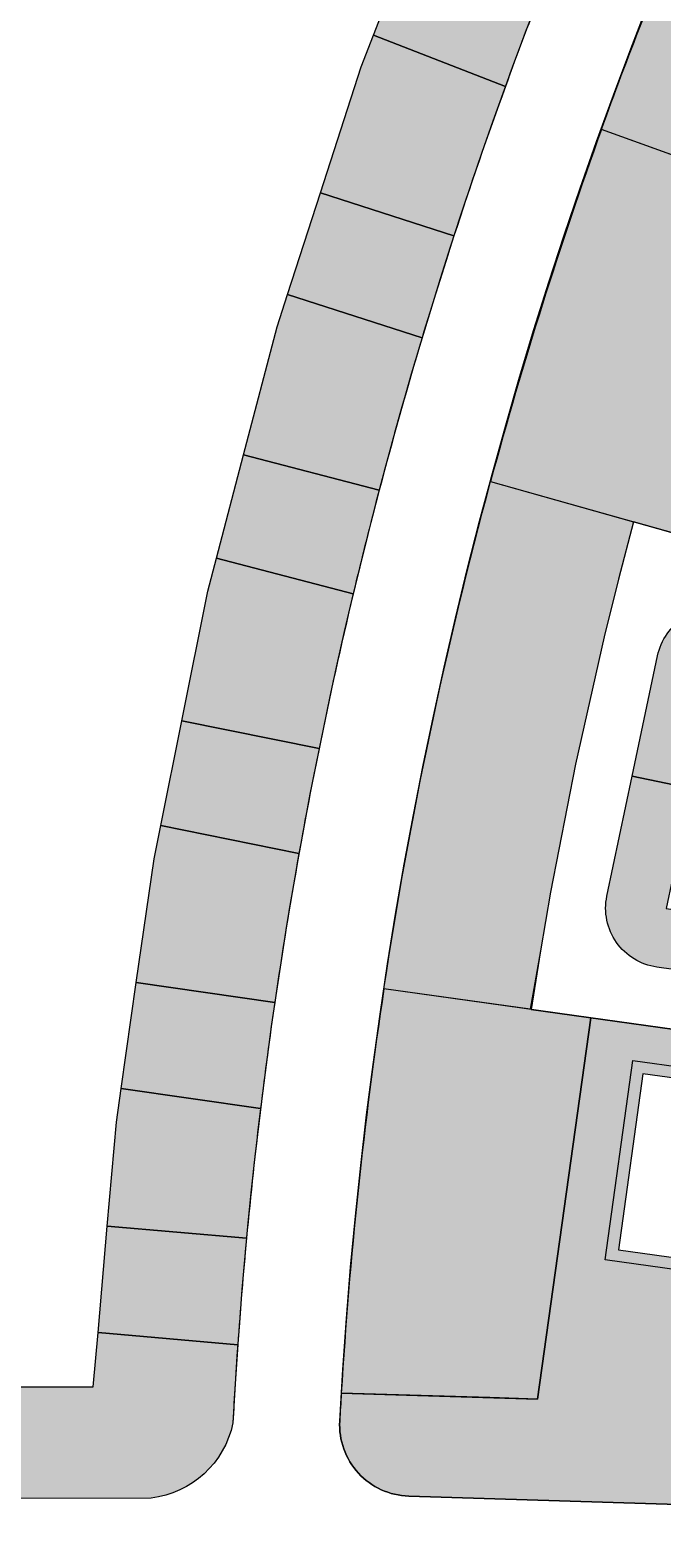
# Model space of a CAD drawing. Header units: millimetres. Extents: x 2240546 to 2245671, y 376439 to 383894.
# Drawn here: x 2243303.8 to 2243357, y 378280 to 378406.1 of the extents above; entities that cross this region are included whole.
import ezdxf

# ---------------------------------------------------------------- set-up
doc = ezdxf.new("R2010")
doc.units = ezdxf.units.MM
for name, color, linetype, true_color in [('благоустройство_внутридворовые_дороги', 7, 'Continuous', 0x000000), ('благоустройство_внутридворовые_площадки', 7, 'Continuous', 0x000000), ('благоустройство_озеленение', 7, 'Continuous', 0x000000), ('благоустройство_отмостка', 7, 'Continuous', 0x000000), ('благоустройство_парковка', 7, 'Continuous', 0x000000)]:
    doc.layers.add(name, color=color, linetype=linetype, true_color=true_color)
for name, color, linetype, transparency in [('благоустройство_штриховка_внутридомовые_площадки', 221, 'Continuous', 0.5), ('благоустройство_штриховка_озеленение', 105, 'Continuous', 0.5), ('благоустройство_штриховка_отмостка', 160, 'Continuous', 0.5), ('благоустройство_штриховка_парковка', 252, 'Continuous', 0.5)]:
    doc.layers.add(name, color=color, linetype=linetype, transparency=transparency)

msp = doc.modelspace()

# ---------------------------------------------------------------- hatches: boundary and pattern name
at = {"layer": 'благоустройство_штриховка_внутридомовые_площадки'}
h = msp.add_hatch(color=256, dxfattribs=at)
h.dxf.hatch_style = 1
edge = h.paths.add_edge_path()
edge.add_line((2243359.514565975, 378363.2725466654), (2243367.627652666, 378392.0142714994))
edge.add_line((2243367.627652666, 378392.0142714994), (2243351.908108819, 378397.676479508))
edge.add_arc((2243710.997436381, 378268.3318569417), 381.674175909042, 160.1908885080339, 164.855279792207)
edge.add_line((2243342.579182775, 378368.0472868674), (2243359.514565975, 378363.2725466654))
h = msp.add_hatch(color=256, dxfattribs=at)
h.dxf.hatch_style = 1
edge = h.paths.add_edge_path()
edge.add_line((2243330.014745083, 378291.2962965309), (2243346.524848224, 378290.783232037))
edge.add_line((2243346.524848224, 378290.783232037), (2243351.019568805, 378322.8860822463))
edge.add_line((2243351.019568805, 378322.8860822463), (2243333.603240986, 378325.3300835572))
edge.add_arc((2243710.997436141, 378268.3318569773), 381.6741756657559, 171.4114704915765, 176.5505640082108)
at = {"layer": 'благоустройство_штриховка_озеленение'}
h = msp.add_hatch(color=256, dxfattribs=at)
h.dxf.hatch_style = 1
edge = h.paths.add_edge_path()
edge.add_arc((2243710.997436663, 378268.3318567412), 481.9365562651224, 150.9474664108579, 152.6949058646385, ccw=False)
edge.add_line((2243289.700631768, 378502.3657142273), (2243298.145647137, 378497.600273664))
edge.add_line((2243298.145647137, 378497.600273664), (2243292.847644017, 378488.2114842783))
edge.add_line((2243292.847644017, 378488.2114842783), (2243291.345694774, 378485.17004277))
edge.add_line((2243291.345694774, 378485.17004277), (2243282.759961952, 378489.4099187874))
edge = h.paths.add_edge_path()
edge.add_line((2243302.568654282, 378505.4384499699), (2243294.144421307, 378510.1921632282))
edge.add_arc((2243710.997436241, 378268.3318569661), 481.9365557878236, 148.3637711924596, 149.877468055492, ccw=False)
edge.add_arc((2243305.78722228, 378517.9721734938), 6.000000000419821, 48.82154557318779, 148.363771190407, ccw=False)
edge.add_line((2243309.737661127, 378522.4881487946), (2243370.183087348, 378469.6123148893))
edge.add_arc((2243362.624791256, 378464.2893310316), 9.244565807883166, -30.2328629305988, 35.15539445465589, ccw=False)
edge.add_arc((2243711.505057013, 378267.7610851133), 391.1822131878991, 150.6267870004769, 152.1709802415399)
edge.add_line((2243365.565162954, 378450.3784819111), (2243355.039723472, 378455.8609547355))
edge.add_line((2243355.039723472, 378455.8609547355), (2243360.184086961, 378465.7372803128))
edge.add_line((2243360.184086961, 378465.7372803128), (2243333.397659555, 378489.1692382812))
edge.add_line((2243333.397659555, 378489.1692382812), (2243306.610757224, 378512.6016117))
edge.add_line((2243306.610757224, 378512.6016117), (2243302.568654282, 378505.4384499699))
edge = h.paths.add_edge_path()
edge.add_line((2243344.931478119, 378435.1831253418), (2243349.553105106, 378445.3275565005))
edge.add_line((2243349.553105106, 378445.3275565005), (2243350.882031486, 378447.8788749721))
edge.add_line((2243350.882031486, 378447.8788749721), (2243361.455415229, 378442.3714290237))
edge.add_arc((2243711.505056829, 378267.7610853072), 391.182212935357, 153.4892474832887, 155.4511687822055)
edge.add_line((2243355.682777505, 378430.2850197101), (2243344.931478119, 378435.1831253418))
edge = h.paths.add_edge_path()
edge.add_line((2243335.981706442, 378414.0004577989), (2243340.01528863, 378424.3921320478))
edge.add_line((2243340.01528863, 378424.3921320478), (2243341.024840714, 378426.9930301866))
edge.add_line((2243341.024840714, 378426.9930301866), (2243352.037784156, 378422.055620512))
edge.add_arc((2243711.505054156, 378267.7610864684), 391.182210020998, 156.769485369425, 158.7207466740798)
edge.add_line((2243346.992591428, 378409.726525757), (2243335.981706442, 378414.0004577989))
edge = h.paths.add_edge_path()
edge.add_line((2243328.260218702, 378392.3461532315), (2243331.69189532, 378402.9486637103))
edge.add_line((2243331.69189532, 378402.9486637103), (2243332.725037977, 378405.6103379843))
edge.add_line((2243332.725037977, 378405.6103379843), (2243343.822891653, 378401.3026485943))
edge.add_arc((2243711.505056136, 378267.7610856915), 391.182212148327, 160.0390609457168, 161.9895042756002)
edge.add_line((2243339.490814209, 378388.7111865811), (2243328.260218702, 378392.3461532315))
edge = h.paths.add_edge_path()
edge.add_line((2243321.788927455, 378370.2825584972), (2243324.608650121, 378381.0642643885))
edge.add_line((2243324.608650121, 378381.0642643885), (2243325.488774154, 378383.7834962187))
edge.add_line((2243325.488774154, 378383.7834962187), (2243336.806602528, 378380.1202952186))
edge.add_arc((2243711.505055444, 378267.7610859022), 391.1822114251787, 163.3078161369351, 165.2588184617119)
edge.add_line((2243333.198562089, 378367.2986146103), (2243321.788927455, 378370.2825584972))
edge = h.paths.add_edge_path()
edge.add_line((2243316.5905296, 378347.8862236674), (2243318.789169926, 378358.8124576195))
edge.add_line((2243318.789169926, 378358.8124576195), (2243319.511759471, 378361.5754059217))
edge.add_line((2243319.511759471, 378361.5754059217), (2243331.008655305, 378358.5686407497))
edge.add_arc((2243711.505056039, 378267.7610857646), 391.1822120361619, 166.5771281170291, 168.5280483224461)
edge.add_line((2243328.137809907, 378345.562612783), (2243316.5905296, 378347.8862236674))
edge = h.paths.add_edge_path()
edge.add_line((2243312.762002748, 378325.8524613967), (2243314.251632614, 378336.2629784493))
edge.add_line((2243314.251632614, 378336.2629784493), (2243314.815086058, 378339.0630836236))
edge.add_line((2243314.815086058, 378339.0630836236), (2243326.449321435, 378336.7219751345))
edge.add_arc((2243711.505055977, 378267.7610857827), 391.1822119724551, 169.8463557954817, 171.7067214047936)
edge.add_line((2243324.413547186, 378324.1852542363), (2243312.762002748, 378325.8524613967))
edge = h.paths.add_edge_path()
edge.add_line((2243310.319985998, 378305.3522335545), (2243311.08201931, 378314.1116278964))
edge.add_line((2243311.08201931, 378314.1116278964), (2243311.487186725, 378316.9432053051))
edge.add_line((2243311.487186725, 378316.9432053051), (2243323.21787854, 378315.2646730302))
edge.add_arc((2243711.505055882, 378267.7610858034), 391.1822118748012, 173.0250168775756, 174.6355452304468)
edge.add_line((2243322.036161049, 378304.3329717953), (2243310.319985998, 378305.3522335545))
edge = h.paths.add_edge_path()
edge.add_line((2243309.539967081, 378296.3860989085), (2243321.2978727, 378295.3632067518))
edge.add_arc((2243711.505060086, 378267.7610855574), 391.1822160864466, 175.9538029686597, 176.9202822184)
edge.add_arc((2243313.069201887, 378290.3820904992), 7.981564899044283, 276.70586565493113, 348.4022539867852, ccw=False)
edge.add_line((2243314.001228474, 378282.4551298784), (2243235.487159924, 378282.4264956972))
edge.add_arc((2243235.485280091, 378288.4264954026), 5.999999999891807, 177.5801810032232, 270.0179510759009, ccw=False)
edge.add_arc((2243710.997435187, 378268.3318570073), 481.9365547370734, 175.198228817211, 177.5801810068181, ccw=False)
edge.add_line((2243230.752346649, 378308.6741143527), (2243240.434035098, 378307.8979788363))
edge.add_line((2243240.434035098, 378307.8979788363), (2243239.145094334, 378291.8194427507))
edge.add_line((2243239.145094334, 378291.8194427507), (2243274.191903243, 378291.8194427509))
edge.add_line((2243274.191903243, 378291.8194427509), (2243309.142685718, 378291.8194427509))
edge.add_line((2243309.142685718, 378291.8194427509), (2243309.539967081, 378296.3860989085))
edge = h.paths.add_edge_path()
edge.add_arc((2243710.997438238, 378268.3318566979), 481.9365578056388, 171.7309307881038, 174.1281416892052, ccw=False)
edge.add_line((2243234.071297847, 378337.6449316592), (2243243.688323995, 378336.2846796141))
edge.add_line((2243243.688323995, 378336.2846796141), (2243241.429331496, 378320.3135292531))
edge.add_line((2243241.429331496, 378320.3135292531), (2243241.153215654, 378316.869198337))
edge.add_line((2243241.153215654, 378316.869198337), (2243231.589512276, 378317.6358755438))
edge = h.paths.add_edge_path()
edge.add_arc((2243710.997436516, 378268.3318569036), 481.9365560707068, 168.332603077553, 170.660843657265, ccw=False)
edge.add_line((2243239.018632193, 378365.7939128416), (2243248.529393263, 378363.8619460597))
edge.add_line((2243248.529393263, 378363.8619460597), (2243245.432676536, 378348.6173087448))
edge.add_line((2243245.432676536, 378348.6173087448), (2243244.948757001, 378345.1959819117))
edge.add_line((2243244.948757001, 378345.1959819117), (2243235.448927923, 378346.5396573609))
edge = h.paths.add_edge_path()
edge.add_arc((2243710.997435043, 378268.3318572489), 481.9365545576139, 165.4086789871331, 167.2625240174123, ccw=False)
edge.add_line((2243244.604615326, 378389.7426489242), (2243253.943708847, 378387.3036407704))
edge.add_line((2243253.943708847, 378387.3036407704), (2243251.007018125, 378376.0588939046))
edge.add_line((2243251.007018125, 378376.0588939046), (2243250.3210158, 378372.6818150318))
edge.add_line((2243250.3210158, 378372.6818150318), (2243240.921079603, 378374.5912694225))
edge = h.paths.add_edge_path()
edge.add_arc((2243710.997434405, 378268.3318575), 481.9365538764513, 162.4974504005771, 164.3386452962154, ccw=False)
edge.add_line((2243251.372823074, 378413.273427179), (2243260.575959944, 378410.3632363987))
edge.add_line((2243260.575959944, 378410.3632363987), (2243257.07250733, 378399.2839785935))
edge.add_line((2243257.07250733, 378399.2839785935), (2243256.217882937, 378396.0115757845))
edge.add_line((2243256.217882937, 378396.0115757845), (2243246.953235778, 378398.4311414427))
edge = h.paths.add_edge_path()
edge.add_arc((2243710.997434069, 378268.331857731), 481.9365534854969, 159.5863508565533, 161.4274167309863, ccw=False)
edge.add_line((2243259.327014131, 378436.429071681), (2243268.370460255, 378433.0552373778))
edge.add_line((2243268.370460255, 378433.0552373778), (2243264.309199477, 378422.1691683744))
edge.add_line((2243264.309199477, 378422.1691683744), (2243263.289480134, 378418.9444256041))
edge.add_line((2243263.289480134, 378418.9444256041), (2243254.159689329, 378421.8314230922))
edge = h.paths.add_edge_path()
edge.add_arc((2243710.997436641, 378268.3318568018), 481.9365562199543, 156.6889472887156, 158.5163171915241, ccw=False)
edge.add_line((2243268.401332072, 378459.0450772173), (2243277.280004028, 378455.2587674743))
edge.add_line((2243277.280004028, 378455.2587674743), (2243272.698469455, 378444.6563162981))
edge.add_line((2243272.698469455, 378444.6563162981), (2243271.516295394, 378441.48753963))
edge.add_line((2243271.516295394, 378441.48753963), (2243262.544913938, 378444.8344888005))
edge = h.paths.add_edge_path()
edge.add_arc((2243710.997437451, 378268.3318563897), 481.9365571275658, 153.7649393725472, 155.6188609456255, ccw=False)
edge.add_line((2243278.706112587, 378481.3742360778), (2243287.360665949, 378477.1003745447))
edge.add_line((2243287.360665949, 378477.1003745447), (2243282.219260537, 378466.6890481247))
edge.add_line((2243282.219260537, 378466.6890481247), (2243280.850072826, 378463.5205146071))
edge.add_line((2243280.850072826, 378463.5205146071), (2243272.040175508, 378467.2774954051))
h = msp.add_hatch(color=256, dxfattribs=at)
h.dxf.hatch_style = 1
edge = h.paths.add_edge_path()
edge.add_line((2243358.912730972, 378415.6802087236), (2243370.443662517, 378410.8544843113))
edge.add_line((2243370.443662517, 378410.8544843113), (2243374.361358507, 378409.2149184963))
edge.add_line((2243374.361358507, 378409.2149184963), (2243367.627652666, 378392.0142714994))
edge.add_line((2243367.627652666, 378392.0142714994), (2243363.668444871, 378393.4403852789))
edge.add_line((2243363.668444871, 378393.4403852789), (2243351.908108819, 378397.6764795079))
edge.add_arc((2243710.997436083, 378268.3318570595), 381.6741755882708, 157.2905648892627, 160.1908885094963, ccw=False)
h = msp.add_hatch(color=256, dxfattribs=at)
h.dxf.hatch_style = 1
edge = h.paths.add_edge_path()
edge.add_line((2243342.579182775, 378368.0472868673), (2243354.610840553, 378364.655096724))
edge.add_line((2243354.610840553, 378364.655096724), (2243353.338787723, 378359.8188136528))
edge.add_line((2243353.338787723, 378359.8188136528), (2243352.131973783, 378354.9641370822))
edge.add_line((2243352.131973783, 378354.9641370822), (2243349.712896934, 378344.246636565))
edge.add_line((2243349.712896934, 378344.246636565), (2243347.613838777, 378333.4619820887))
edge.add_line((2243347.613838777, 378333.4619820887), (2243346.764685711, 378328.5321521974))
edge.add_line((2243346.764685711, 378328.5321521974), (2243345.915532639, 378323.6023222717))
edge.add_line((2243345.915532639, 378323.6023222717), (2243333.603240986, 378325.3300835573))
edge.add_arc((2243710.997436536, 378268.3318569123), 381.6741760659268, 164.8552797940278, 171.4114704907695, ccw=False)
h = msp.add_hatch(color=256, dxfattribs=at)
h.dxf.hatch_style = 1
edge = h.paths.add_edge_path()
edge.add_line((2243363.47854731, 378318.0521819886), (2243363.90018922, 378321.0785684357))
edge.add_line((2243363.90018922, 378321.0785684357), (2243351.019568805, 378322.8860822463))
edge.add_line((2243351.019568805, 378322.8860822463), (2243346.524848224, 378290.783232037))
edge.add_line((2243346.524848224, 378290.783232037), (2243342.514199286, 378290.9078661202))
edge.add_line((2243342.514199286, 378290.9078661202), (2243330.014745083, 378291.2962965309))
edge.add_arc((2243710.997388349, 378268.3318596647), 381.6741277988918, 176.5505639792475, 176.9053110218881)
edge.add_arc((2243335.871114073, 378288.6130983895), 6.000000000875896, 176.9053110140623, 268.2200611923136)
edge.add_line((2243335.684749296, 378282.6159934064), (2243418.964005066, 378280.0280247377))
edge.add_arc((2243419.445620039, 378288.9079238918), 8.892950127466227, 266.8955170406419, 355.7028496108933)
edge.add_line((2243428.313570851, 378288.2415828611), (2243421.311685914, 378288.4591719934))
edge.add_line((2243421.311685914, 378288.4591719934), (2243421.734197382, 378293.8214901061))
edge.add_line((2243421.734197382, 378293.8214901061), (2243423.430882644, 378308.6855433422))
edge.add_line((2243423.430882644, 378308.6855433422), (2243424.014032646, 378312.642903134))
edge.add_line((2243424.014032646, 378312.642903134), (2243415.332657815, 378313.861144554))
edge.add_line((2243415.332657815, 378313.861144554), (2243414.918087913, 378310.885518297))
edge.add_line((2243414.918087913, 378310.885518297), (2243420.279368961, 378310.1385734802))
edge.add_line((2243420.279368961, 378310.1385734802), (2243417.939668598, 378293.345168333))
edge.add_line((2243417.939668598, 378293.345168333), (2243352.205495066, 378302.5033899883))
edge.add_line((2243352.205495066, 378302.5033899883), (2243354.545184389, 378319.296796675))
edge.add_line((2243354.545184389, 378319.296796675), (2243363.47854731, 378318.0521819886))
h.paths.add_polyline_path([(2243371.827885607, 378319.9660893579), (2243387.29171007, 378317.7960792644), (2243386.873284515, 378314.7927785855), (2243371.402009951, 378316.948268708)], flags=17)
h.paths.add_polyline_path([(2243395.214083379, 378316.6843471645), (2243407.410277509, 378314.9728776359), (2243406.994618272, 378311.9894325528), (2243394.796747155, 378313.6888653048)], flags=17)
at = {"layer": 'благоустройство_штриховка_отмостка'}
h = msp.add_hatch(color=256, dxfattribs=at)
h.dxf.hatch_style = 1
h.paths.add_polyline_path([(2243414.780098801, 378309.895084551), (2243414.918087913, 378310.885518297), (2243420.279368961, 378310.1385734802), (2243417.939668598, 378293.345168333), (2243352.205495066, 378302.5033899883), (2243354.545184389, 378319.296796675), (2243363.47854731, 378318.0521819886), (2243363.340558393, 378317.0617496327), (2243355.397629, 378318.1683736446), (2243353.3339179, 378303.35583445), (2243417.087224638, 378294.4735912726), (2243419.150945477, 378309.2861291093)])
h.paths.add_polyline_path([(2243371.402009951, 378316.948268708), (2243386.873284515, 378314.7927785855), (2243386.735295403, 378313.8023448394), (2243371.26402122, 378315.9578376909)], flags=17)
h.paths.add_polyline_path([(2243394.796747155, 378313.6888653048), (2243406.994618272, 378311.9894325528), (2243406.85662925, 378310.9989994423), (2243394.658758045, 378312.6984315594)], flags=17)
at = {"layer": 'благоустройство_штриховка_парковка'}
h = msp.add_hatch(color=256, dxfattribs=at)
h.dxf.hatch_style = 1
edge = h.paths.add_edge_path()
edge.add_line((2243350.882031486, 378447.8788749721), (2243355.039723472, 378455.8609547355))
edge.add_line((2243355.039723472, 378455.8609547355), (2243365.565162954, 378450.3784819111))
edge.add_arc((2243711.505061325, 378267.7610829496), 391.1822180108891, 152.1709802560889, 153.489247468233)
edge.add_line((2243361.455415229, 378442.3714290236), (2243350.882031486, 378447.8788749721))
edge = h.paths.add_edge_path()
edge.add_line((2243341.200212737, 378426.9930301866), (2243344.931478119, 378435.1831253418))
edge.add_line((2243344.931478119, 378435.1831253418), (2243355.682777505, 378430.2850197101))
edge.add_arc((2243711.505054682, 378267.761086285), 391.1822105760222, 155.4511687818192, 156.7694853750844)
edge.add_line((2243352.037784156, 378422.055620512), (2243341.200212737, 378426.9930301866))
edge = h.paths.add_edge_path()
edge.add_line((2243332.725037977, 378405.6103379843), (2243335.981706442, 378414.0004577989))
edge.add_line((2243335.981706442, 378414.0004577989), (2243346.992591428, 378409.7265257569))
edge.add_arc((2243711.505057541, 378267.7610851239), 391.182213662613, 158.7207466704822, 160.0390609378169)
edge.add_line((2243343.822891653, 378401.3026485943), (2243332.725037977, 378405.6103379843))
edge = h.paths.add_edge_path()
edge.add_line((2243325.488774154, 378383.7834962187), (2243328.260218702, 378392.3461532315))
edge.add_line((2243328.260218702, 378392.3461532315), (2243339.490814209, 378388.7111865811))
edge.add_arc((2243711.505053509, 378267.7610865026), 391.1822093998954, 161.9895042696449, 163.307816139784)
edge.add_line((2243336.806602528, 378380.1202952186), (2243325.488774154, 378383.7834962187))
edge = h.paths.add_edge_path()
edge.add_line((2243319.511759471, 378361.5754059217), (2243321.788927455, 378370.2825584972))
edge.add_line((2243321.788927455, 378370.2825584972), (2243333.198562089, 378367.2986146103))
edge.add_arc((2243711.50505435, 378267.7610861693), 391.1822102989401, 165.2588184587558, 166.5771281172469)
edge.add_line((2243331.008655305, 378358.5686407497), (2243319.511759471, 378361.5754059217))
edge = h.paths.add_edge_path()
edge.add_line((2243314.815086058, 378339.0630836236), (2243316.5905296, 378347.8862236674))
edge.add_line((2243316.5905296, 378347.8862236674), (2243328.137809907, 378345.5626127831))
edge.add_arc((2243711.505056751, 378267.7610856087), 391.1822127653935, 168.5280483208254, 169.8463557903932)
edge.add_line((2243326.449321435, 378336.7219751345), (2243314.815086058, 378339.0630836236))
edge = h.paths.add_edge_path()
edge.add_line((2243311.487186725, 378316.9432053051), (2243312.762002748, 378325.8524613967))
edge.add_line((2243312.762002748, 378325.8524613967), (2243324.413547186, 378324.1852542364))
edge.add_arc((2243711.505058138, 378267.7610855094), 391.1822141504196, 171.7067214108336, 173.0250168749432)
edge.add_line((2243323.21787854, 378315.2646730304), (2243311.487186725, 378316.9432053051))
edge = h.paths.add_edge_path()
edge.add_line((2243309.539967081, 378296.3860989085), (2243310.319985998, 378305.3522335545))
edge.add_line((2243310.319985998, 378305.3522335545), (2243322.036161049, 378304.3329717953))
edge.add_arc((2243711.505060441, 378267.7610854346), 391.1822164490653, 174.6355452391039, 175.9538029543743)
edge.add_line((2243321.2978727, 378295.3632067519), (2243309.539967081, 378296.3860989085))
h = msp.add_hatch(color=256, dxfattribs=at)
h.dxf.hatch_style = 1
edge = h.paths.add_edge_path()
edge.add_line((2243354.493035783, 378343.2422116483), (2243356.621173708, 378353.3492246339))
edge.add_arc((2243361.513888892, 378352.3190119732), 4.999999999836374, 74.25480081083708, 168.1094653058329, ccw=False)
edge.add_line((2243362.870687916, 378357.1314018585), (2243383.358307176, 378351.3551488396))
edge.add_line((2243383.358307176, 378351.3551488396), (2243382.000006591, 378346.5431823026))
edge.add_line((2243382.000006591, 378346.5431823026), (2243361.610354924, 378352.2918145026))
edge.add_line((2243361.610354924, 378352.2918145026), (2243359.484043907, 378342.1934779215))
edge.add_line((2243359.484043907, 378342.1934779215), (2243354.493035783, 378343.2422116483))
h = msp.add_hatch(color=256, dxfattribs=at)
h.dxf.hatch_style = 1
edge = h.paths.add_edge_path()
edge.add_line((2243354.493035783, 378343.2422116484), (2243359.484043907, 378342.1934779215))
edge.add_line((2243359.484043907, 378342.1934779215), (2243357.357630211, 378332.094653689))
edge.add_line((2243357.357630211, 378332.094653689), (2243378.336616496, 378329.1507110555))
edge.add_line((2243378.336616496, 378329.1507110555), (2243377.643328595, 378324.1990088915))
edge.add_line((2243377.643328595, 378324.1990088915), (2243356.563537501, 378327.1570972788))
edge.add_arc((2243357.258370353, 378332.1085826428), 5.000000000227178, 168.1094653101958, 262.01194944638735, ccw=False)
edge.add_line((2243352.365655168, 378333.1387953033), (2243354.493035783, 378343.2422116484))

# ---------------------------------------------------------------- linework, layer by layer
at = {"layer": 'благоустройство_внутридворовые_дороги'}
for points in [[(2243418.964005043, 378280.0280247385), (2243335.684749296, 378282.6159934064, -0.4209505834746349), (2243329.879863999, 378288.9370159121, -0.3639796797019351), (2243665.121825823, 378647.2389760409, -0.04476364989043202)], [(2243235.487159924, 378282.4264956972, -0.4267309459604321), (2243229.49063038, 378288.6798229298, -0.1281757314330746), (2243300.678849631, 378521.1193196441, -0.463878176117081), (2243309.737661127, 378522.4881487946), (2243370.183087348, 378469.6123148894, -0.2933123464159157), (2243370.611968026, 378459.6345480911, 0.1152330368870374), (2243320.887808445, 378288.7774816006, -0.3234557115332311), (2243314.001228474, 378282.4551298784), (2243235.487159924, 378282.4264956972)]]:
    msp.add_lwpolyline(points, format="xyb", dxfattribs=at)
msp.add_lwpolyline([(2243372.035947914, 378359.7422843312), (2243354.610840553, 378364.655096724), (2243353.338787701, 378359.8188135644), (2243352.131973788, 378354.9641371048), (2243349.712896931, 378344.2466365484), (2243347.613838771, 378333.4619820547), (2243346.764685706, 378328.5321521632), (2243345.982657201, 378323.5929028051), (2243363.90018922, 378321.0785684357)], dxfattribs=at)
at = {"layer": 'благоустройство_внутридворовые_площадки'}
for points in [[(2243359.514565975, 378363.2725466654), (2243367.627652666, 378392.0142714994), (2243351.908108819, 378397.676479508, 0.02035505690453811), (2243342.579182775, 378368.0472868674)], [(2243330.014745083, 378291.2962965309), (2243346.524848224, 378290.783232037), (2243351.019568805, 378322.8860822463), (2243333.603240986, 378325.3300835572, 0.02242728465561179)]]:
    msp.add_lwpolyline(points, format="xyb", close=True, dxfattribs=at)
at = {"layer": 'благоустройство_озеленение'}
for points in [[(2243358.912730972, 378415.6802087236), (2243370.443662517, 378410.8544843113), (2243374.361358507, 378409.2149184963), (2243367.627652666, 378392.0142714994), (2243363.668444871, 378393.4403852789), (2243351.908108819, 378397.6764795079, -0.01265572474972948)], [(2243328.260218702, 378392.3461532315), (2243331.69189532, 378402.9486637103), (2243332.725037977, 378405.6103379843), (2243343.822891653, 378401.3026485943, 0.008510619962661194), (2243339.490814209, 378388.7111865811)], [(2243321.788927455, 378370.2825584972), (2243324.608650121, 378381.0642643885), (2243325.488774154, 378383.7834962187), (2243336.806602528, 378380.1202952186, 0.008513059214725126), (2243333.198562089, 378367.2986146103)], [(2243342.579182775, 378368.0472868673), (2243354.610840553, 378364.655096724), (2243353.338787723, 378359.8188136528), (2243352.131973783, 378354.9641370822), (2243349.712896934, 378344.246636565), (2243347.613838777, 378333.4619820887), (2243346.764685711, 378328.5321521974), (2243345.915532639, 378323.6023222717), (2243333.603240986, 378325.3300835573, -0.02861458449813876)], [(2243316.5905296, 378347.8862236674), (2243318.789169926, 378358.8124576195), (2243319.511759471, 378361.5754059217), (2243331.008655305, 378358.5686407497, 0.008512700875456289), (2243328.137809907, 378345.562612783)], [(2243312.762002748, 378325.8524613967), (2243314.251632614, 378336.2629784493), (2243314.815086058, 378339.0630836236), (2243326.449321435, 378336.7219751345, 0.008117554587555424), (2243324.413547186, 378324.1852542363)], [(2243363.47854731, 378318.0521819886), (2243363.90018922, 378321.0785684357), (2243351.019568805, 378322.8860822463), (2243346.524848224, 378290.783232037), (2243342.514199286, 378290.9078661202), (2243330.014745083, 378291.2962965309, 0.0015478772126449), (2243329.879863999, 378288.9370159119, 0.4209505833821579), (2243335.684749296, 378282.6159934064), (2243418.964005066, 378280.0280247377, 0.4081297639789682), (2243428.313570851, 378288.2415828611, -0.00204227260810886), (2243428.313570851, 378288.2415828611), (2243421.311685914, 378288.4591719934), (2243421.734197382, 378293.8214901061), (2243423.430882644, 378308.6855433422), (2243424.014032646, 378312.642903134), (2243415.332657815, 378313.861144554), (2243414.918087913, 378310.885518297), (2243420.279368961, 378310.1385734802), (2243417.939668598, 378293.345168333), (2243352.205495066, 378302.5033899883), (2243354.545184389, 378319.296796675)], [(2243310.319985998, 378305.3522335545), (2243311.08201931, 378314.1116278964), (2243311.487186725, 378316.9432053051), (2243323.21787854, 378315.2646730302, 0.007027371289930833), (2243322.036161049, 378304.3329717953)], [(2243309.539967081, 378296.3860989085), (2243321.2978727, 378295.3632067518, 0.004217086263405654), (2243320.887808445, 378288.7774816006, -0.3234557115135183), (2243314.001228474, 378282.4551298784), (2243235.487159924, 378282.4264956972, -0.4267309459716397), (2243229.49063038, 378288.6798229298, -0.01039360132218804), (2243230.752346649, 378308.6741143527), (2243240.434035098, 378307.8979788363), (2243239.145094334, 378291.8194427507), (2243274.191903243, 378291.8194427509), (2243309.142685718, 378291.8194427509)]]:
    msp.add_lwpolyline(points, format="xyb", close=True, dxfattribs=at)
at = {"layer": 'благоустройство_отмостка'}
msp.add_lwpolyline([(2243414.780098801, 378309.895084551), (2243414.918087913, 378310.885518297), (2243420.279368961, 378310.1385734802), (2243417.939668598, 378293.345168333), (2243352.205495066, 378302.5033899883), (2243354.545184389, 378319.296796675), (2243363.47854731, 378318.0521819886), (2243363.340558393, 378317.0617496327), (2243355.397629, 378318.1683736446), (2243353.3339179, 378303.35583445), (2243417.087224638, 378294.4735912726), (2243419.150945477, 378309.2861291093)], close=True, dxfattribs=at)
at = {"layer": 'благоустройство_парковка'}
for points in [[(2243332.725037977, 378405.6103379843), (2243335.981706442, 378414.0004577989), (2243346.992591428, 378409.7265257569, 0.00575229457967211), (2243343.822891653, 378401.3026485943)], [(2243325.488774154, 378383.7834962187), (2243328.260218702, 378392.3461532315), (2243339.490814209, 378388.7111865811, 0.005752284119587431), (2243336.806602528, 378380.1202952186)], [(2243319.511759471, 378361.5754059217), (2243321.788927455, 378370.2825584972), (2243333.198562089, 378367.2986146103, 0.005752274469145963), (2243331.008655305, 378358.5686407497)], [(2243354.493035783, 378343.2422116483), (2243356.621173708, 378353.3492246339, -0.4340585441959877), (2243362.870687916, 378357.1314018585), (2243383.358307176, 378351.3551488396), (2243382.000006591, 378346.5431823026), (2243361.610354924, 378352.2918145026), (2243359.484043907, 378342.1934779215)], [(2243314.815086058, 378339.0630836236), (2243316.5905296, 378347.8862236674), (2243328.137809907, 378345.5626127831, 0.005752264917843915), (2243326.449321435, 378336.7219751345)], [(2243354.493035783, 378343.2422116484), (2243359.484043907, 378342.1934779215), (2243357.357630211, 378332.094653689), (2243378.336616496, 378329.1507110555), (2243377.643328595, 378324.1990088915), (2243356.563537501, 378327.1570972788, -0.4343065307769622), (2243352.365655168, 378333.1387953033)], [(2243311.487186725, 378316.9432053051), (2243312.762002748, 378325.8524613967), (2243324.413547186, 378324.1852542364, 0.005752212532417198), (2243323.21787854, 378315.2646730304)], [(2243309.539967081, 378296.3860989085), (2243310.319985998, 378305.3522335545), (2243322.036161049, 378304.3329717953, 0.005752047816583766), (2243321.2978727, 378295.3632067519)]]:
    msp.add_lwpolyline(points, format="xyb", close=True, dxfattribs=at)

doc.saveas('drawing.dxf')
